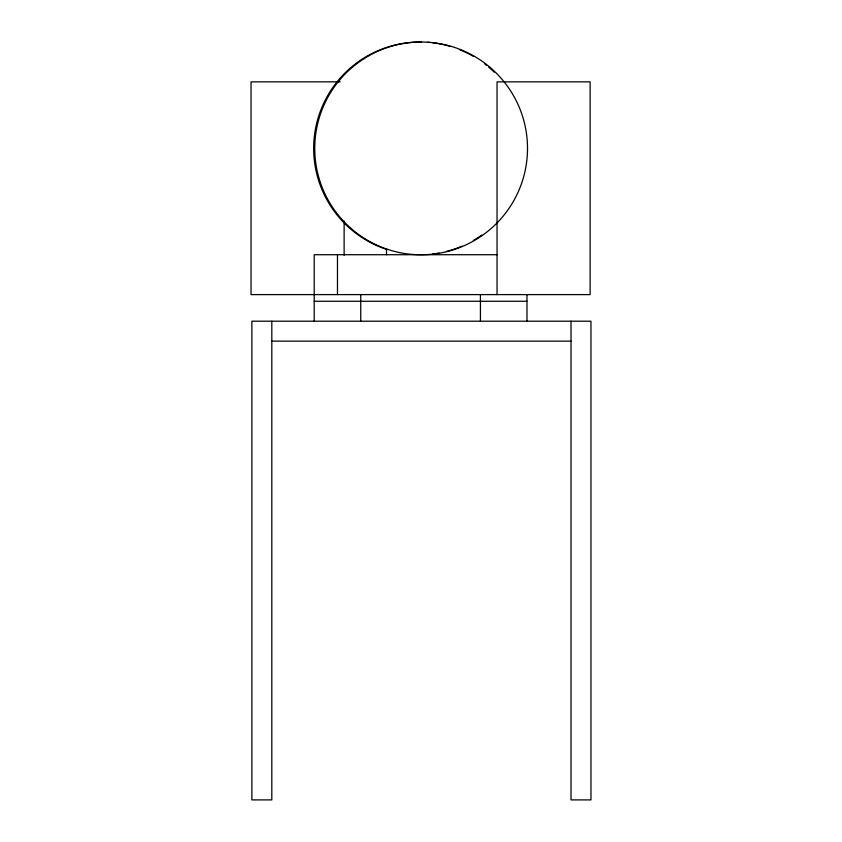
<?xml version="1.0" encoding="UTF-8"?>
<svg xmlns="http://www.w3.org/2000/svg" width="842" height="842" viewBox="0 0 842 842"><rect width="100%" height="100%" fill="white"/><g stroke="black" fill="none" stroke-linecap="round" stroke-linejoin="round"><path stroke-width="1.26" d="M340.189 81.853L251.042 81.853L251.042 294.605L313.971 294.605M497.148 254.716L314.203 254.716L314.203 321.202M314.203 294.605L590.126 294.605L590.126 81.853L497.043 81.853L497.043 294.605M314.203 301.257L526.966 301.257M271.819 341.147L571.013 341.147M571.013 321.202L571.013 799.9L590.958 799.9L590.958 321.202L251.874 321.202L251.874 799.9L271.819 799.9L271.819 321.202M526.966 294.605L526.966 321.202M480.424 294.605L480.424 321.202M386.51 248.485L386.51 254.716M360.744 294.605L360.744 321.202M344.125 221.057L344.125 255.21M337.474 254.716L337.474 294.605M481.782 235.034A106.376 106.376 0 0 1 473.309 240.475M461.963 246.169A106.376 106.376 0 0 1 446.449 251.453M439.008 253.084A106.376 106.376 0 0 1 432.714 254.031M386.531 249.369A106.376 106.376 0 0 1 421.189 42.037M427.525 42.289A106.376 106.376 0 0 1 430.062 42.5M432.599 42.774A106.376 106.376 0 0 1 449.902 46.31M459.511 49.625A106.376 106.376 0 0 1 473.13 56.225M484.75 63.981A106.376 106.376 0 0 1 486.739 65.55M488.697 67.16A106.376 106.376 0 0 1 494.286 72.223M364.628 238.539A106.376 106.376 0 0 0 527.439 152.286A106.376 106.376 0 0 0 371.343 54.404A106.376 106.376 0 0 0 364.628 238.539"/></g></svg>
